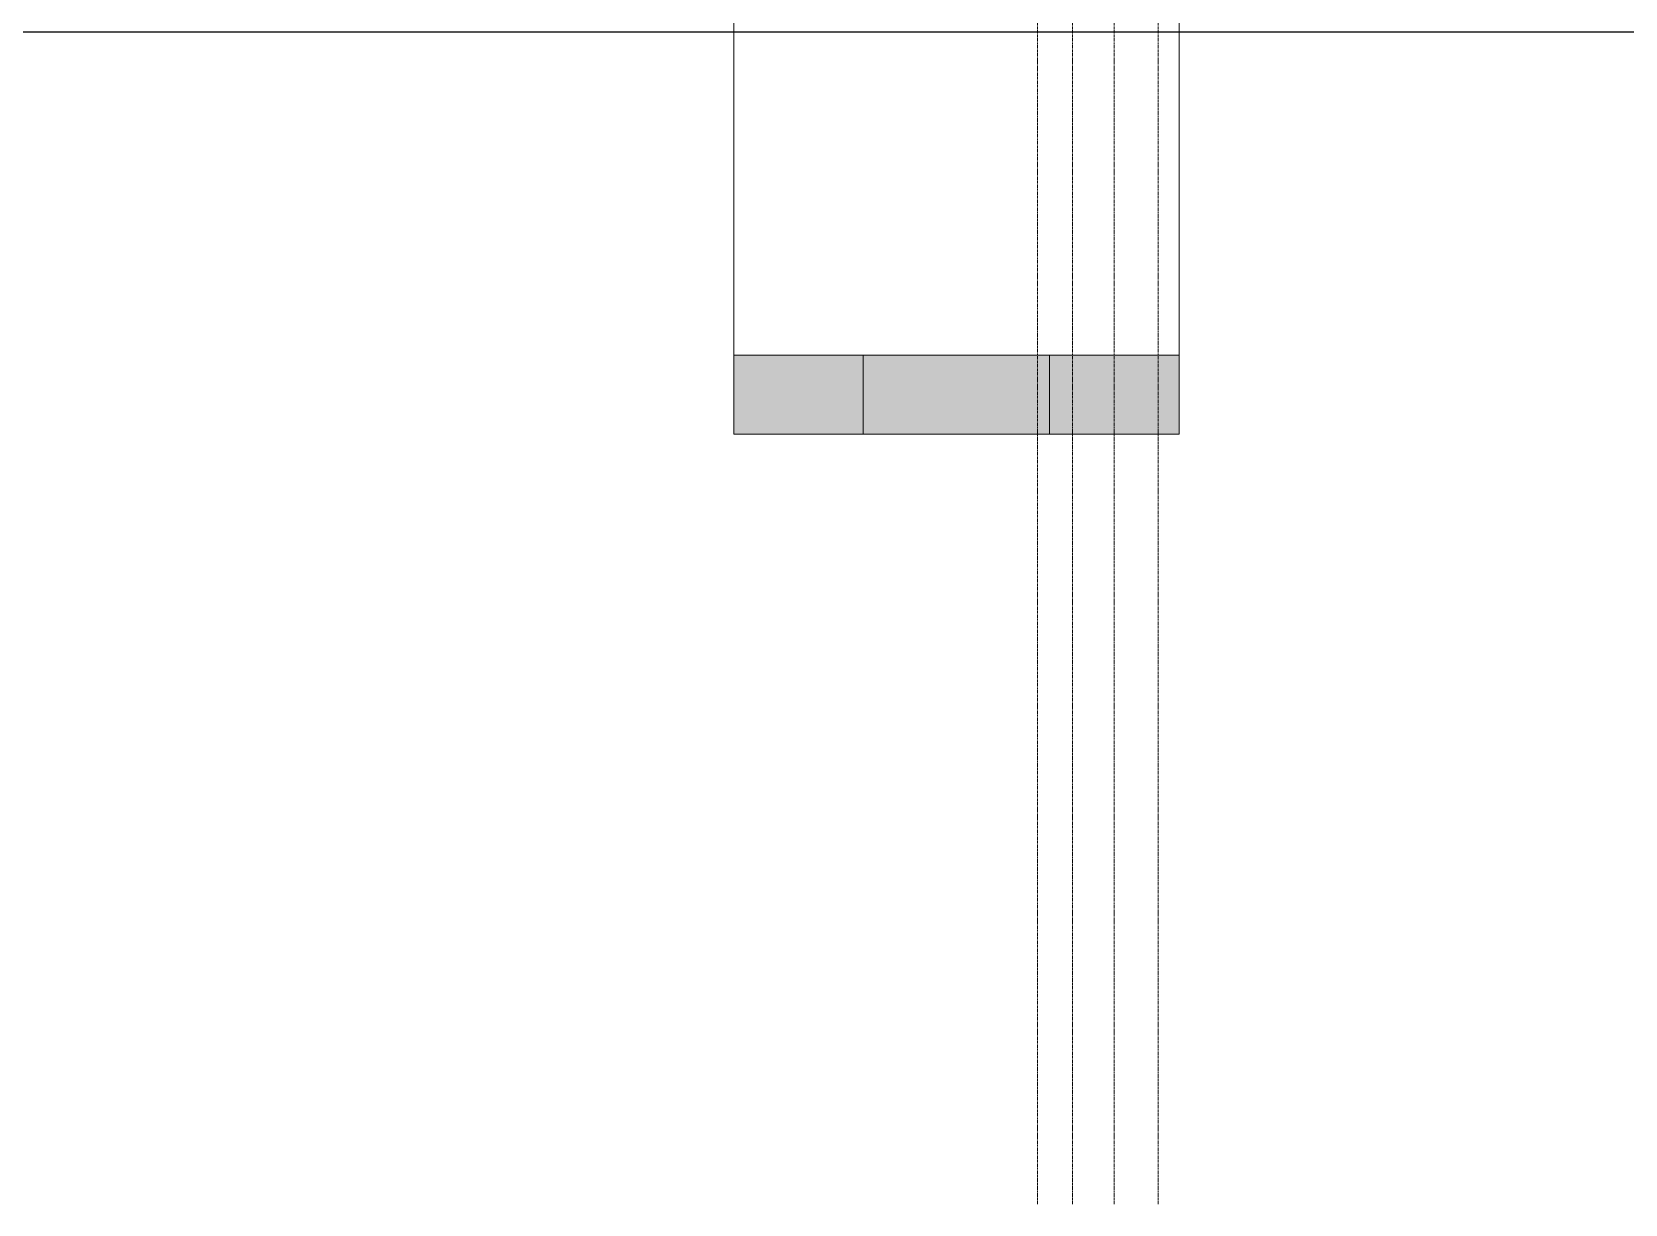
# Model space of a CAD drawing. Header units: inches. Extents: x -23227 to -2744, y -314 to 853.
# Drawn here: x -12691.6 to -12328.3, y -273.2 to -6 of the extents above; entities that cross this region are included whole.
import ezdxf

# ---------------------------------------------------------------- set-up
doc = ezdxf.new("R2010")
doc.units = ezdxf.units.IN
doc.header["$MEASUREMENT"] = 0
doc.linetypes.add('Grid Line 1_2_', pattern=[0.875, 0.5, -0.125, 0.125, -0.125])
for name, color, linetype, lineweight in [('A-FLOR', 192, 'Continuous', 9), ('G-ANNO-SYMB', 111, 'Continuous', 9), ('S-GRID', 1, 'Continuous', 9)]:
    doc.layers.add(name, color=color, linetype=linetype, lineweight=lineweight)

# ---------------------------------------------------------------- blocks, each defined once
blk = doc.blocks.new('Struct_Xcel_Sports Complex_rvt-3-Section 5')
at = {"layer": 'A-FLOR', "color": 10, "lineweight": 25}
blk.add_line((21132.3, -6), (22790.8, -6), dxfattribs=at)
blk = doc.blocks.new('Section - 3_32_ x 3_8_-18514-Section 5')
at = {"layer": 'G-ANNO-SYMB'}
blk.add_hatch(color=256, dxfattribs=at).paths.add_polyline_path([(22344.83, -79.66), (22272.83, -79.66), (22272.83, -97.66), (22344.83, -97.66)], flags=0)
for p, q in [((22272.83, -97.66), (22272.83, -79.66)), ((22272.83, -79.66), (22344.83, -79.66)), ((22344.83, -79.66), (22344.83, -97.66)), ((22344.83, -97.66), (22272.83, -97.66))]:
    blk.add_line(p, q, dxfattribs=at)

msp = doc.modelspace()

# ---------------------------------------------------------------- linework, layer by layer
at = {"layer": 'G-ANNO-SYMB'}
for p, q in [((-12531.52584, 545.15708), (-12531.52584, -79.66081)), ((-12430.00196, 545.15708), (-12430.00196, -79.66081))]:
    msp.add_line(p, q, dxfattribs=at)
at = {"layer": 'S-GRID', "linetype": 'Grid Line 1_2_'}
for p, q in [((-12462.30612, -273.16081), (-12462.30612, 738.65708)), ((-12454.30612, -273.16081), (-12454.30612, 738.65708)), ((-12444.80612, -273.16081), (-12444.80612, 738.65708)), ((-12444.80612, -273.16081), (-12444.80612, 738.65708)), ((-12434.80612, -273.16081), (-12434.80612, 738.65708))]:
    msp.add_line(p, q, dxfattribs=at)

# ---------------------------------------------------------------- block references
at = {"color": 130, "lineweight": 5}
msp.add_blockref('Struct_Xcel_Sports Complex_rvt-3-Section 5', (-34804.35893, 0), dxfattribs=at)
at = {"layer": 'G-ANNO-SYMB'}
msp.add_blockref('Section - 3_32_ x 3_8_-18514-Section 5', (-34804.35893, 0), dxfattribs=at)
at = {"layer": 'G-ANNO-SYMB', "extrusion": (0, 0, -1)}
msp.add_blockref('Section - 3_32_ x 3_8_-18514-Section 5', (-9842.83113, 0), dxfattribs=at)

doc.saveas('drawing.dxf')
